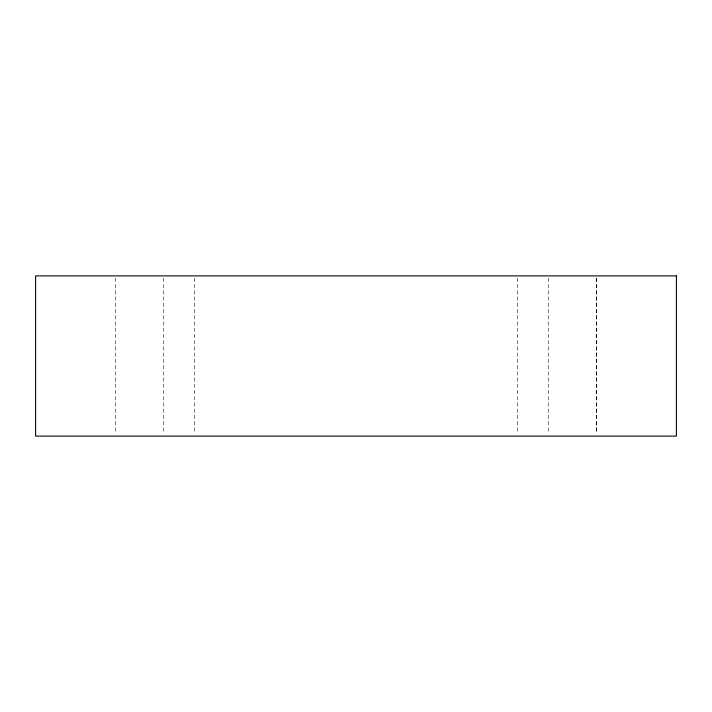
<?xml version="1.0" encoding="UTF-8"?>
<svg xmlns="http://www.w3.org/2000/svg" width="712" height="712" viewBox="0 0 712 712"><rect width="100%" height="100%" fill="white"/><g stroke="black" fill="none" stroke-linecap="round" stroke-linejoin="round"><path stroke-width="0.53" stroke-dasharray="3.56 2.67" d="M596.46 278.125L596.46 433.875M596.3 278.125L596.3 433.875M548.24 278.125L548.24 433.875M517.579 278.125L517.579 433.875M194.421 278.125L194.421 433.875M163.76 278.125L163.76 433.875M115.7 278.125L115.7 433.875"/><path stroke-width="1.07" d="M676.4 275.9L35.6 275.9L35.6 436.1L676.4 436.1L676.4 275.9"/></g></svg>
